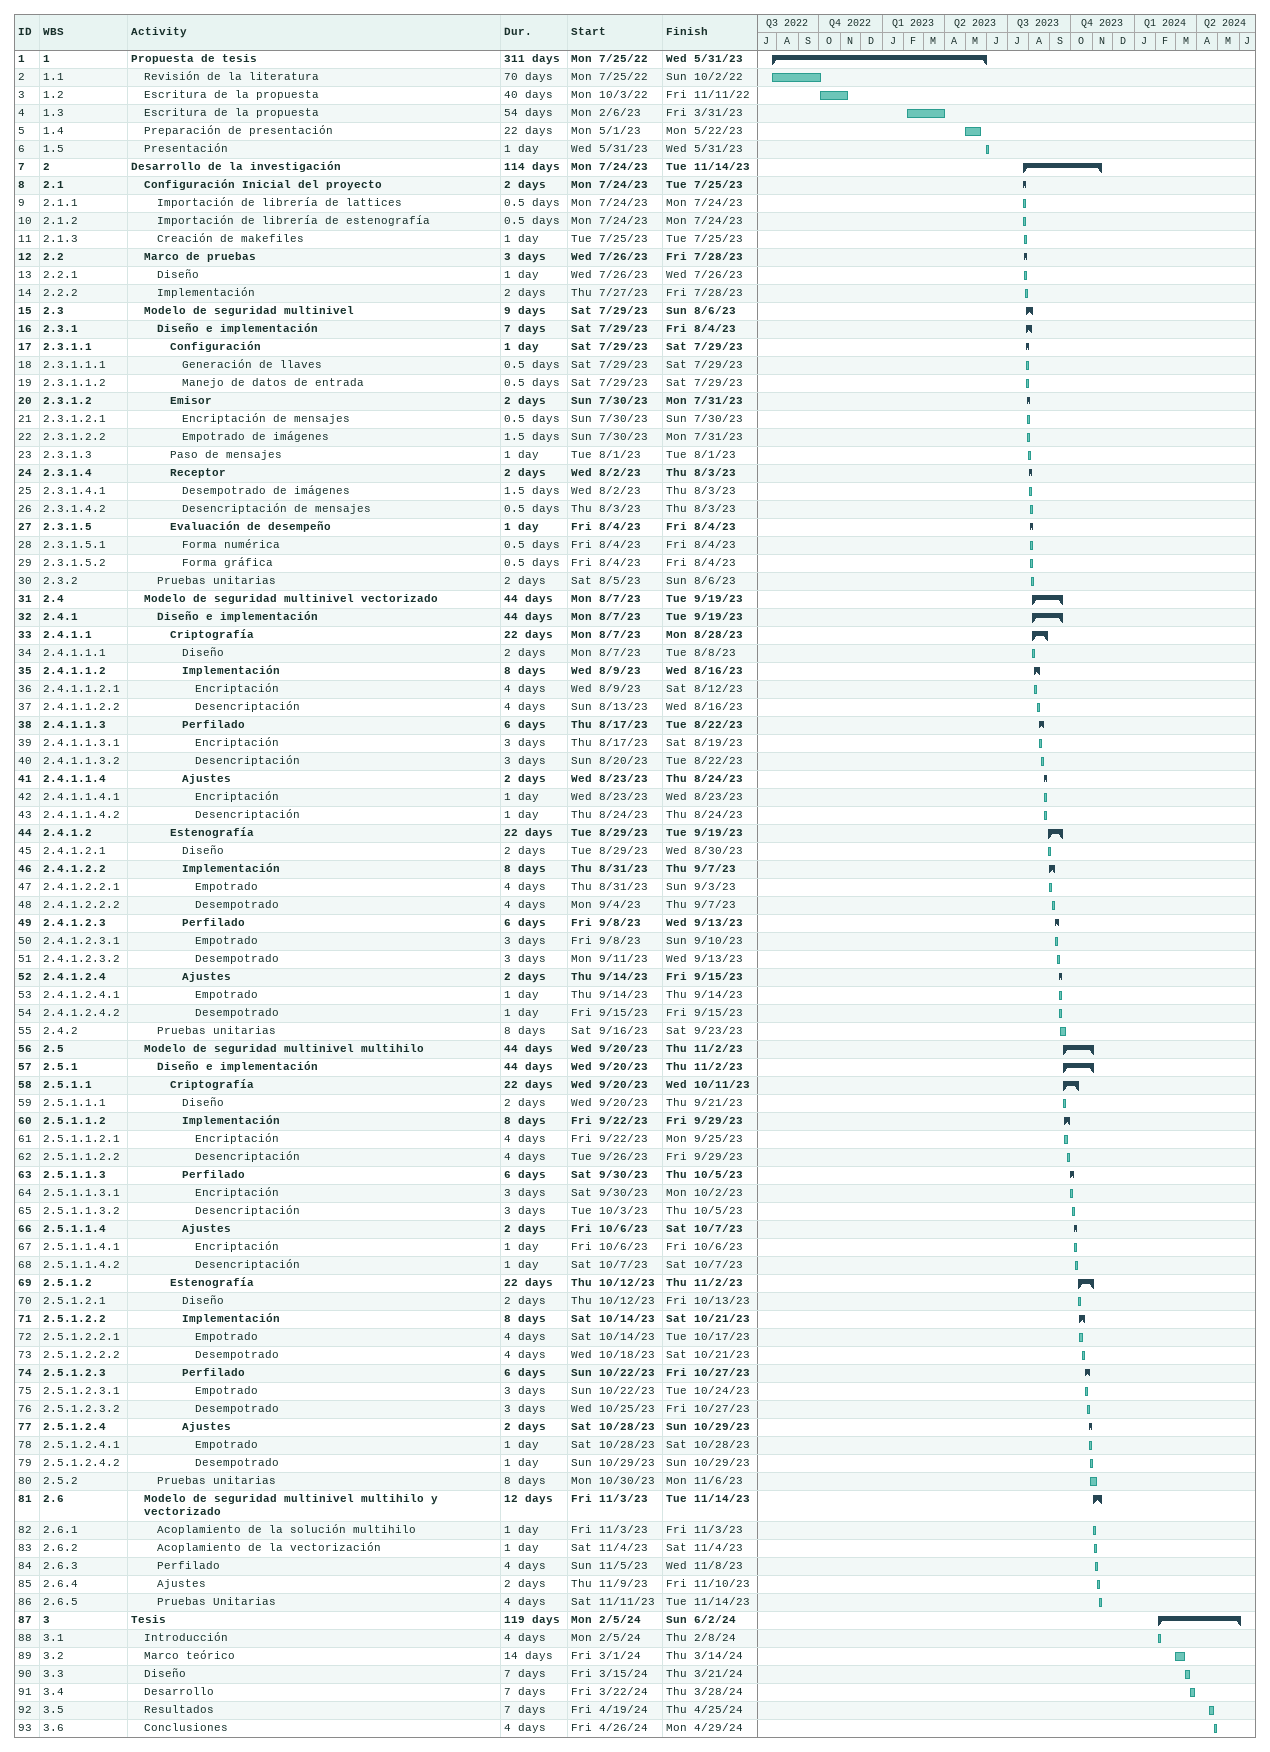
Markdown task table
| ID | WBS | Task | Duration | Start | Finish |
|---|---|---|---|---|---|
| 1 | 1 | **Propuesta de tesis** | 311d | 2022-07-25 | 2023-05-31 |
| 2 | 1.1 | Revisión de la literatura | 70d | 2022-07-25 | 2022-10-02 |
| 3 | 1.2 | Escritura de la propuesta | 40d | 2022-10-03 | 2022-11-11 |
| 4 | 1.3 | Escritura de la propuesta | 54d | 2023-02-06 | 2023-03-31 |
| 5 | 1.4 | Preparación de presentación | 22d | 2023-05-01 | 2023-05-22 |
| 6 | 1.5 | Presentación | 1d | 2023-05-31 | 2023-05-31 |
| 7 | 2 | **Desarrollo de la investigación** | 114d | 2023-07-24 | 2023-11-14 |
| 8 | 2.1 | **Configuración Inicial del proyecto** | 2d | 2023-07-24 | 2023-07-25 |
| 9 | 2.1.1 | Importación de librería de lattices | 0.5d | 2023-07-24 | 2023-07-24 |
| 10 | 2.1.2 | Importación de librería de estenografía | 0.5d | 2023-07-24 | 2023-07-24 |
| 11 | 2.1.3 | Creación de makefiles | 1d | 2023-07-25 | 2023-07-25 |
| 12 | 2.2 | **Marco de pruebas** | 3d | 2023-07-26 | 2023-07-28 |
| 13 | 2.2.1 | Diseño | 1d | 2023-07-26 | 2023-07-26 |
| 14 | 2.2.2 | Implementación | 2d | 2023-07-27 | 2023-07-28 |
| 15 | 2.3 | **Modelo de seguridad multinivel** | 9d | 2023-07-29 | 2023-08-06 |
| 16 | 2.3.1 | **Diseño e implementación** | 7d | 2023-07-29 | 2023-08-04 |
| 17 | 2.3.1.1 | **Configuración** | 1d | 2023-07-29 | 2023-07-29 |
| 18 | 2.3.1.1.1 | Generación de llaves | 0.5d | 2023-07-29 | 2023-07-29 |
| 19 | 2.3.1.1.2 | Manejo de datos de entrada | 0.5d | 2023-07-29 | 2023-07-29 |
| 20 | 2.3.1.2 | **Emisor** | 2d | 2023-07-30 | 2023-07-31 |
| 21 | 2.3.1.2.1 | Encriptación de mensajes | 0.5d | 2023-07-30 | 2023-07-30 |
| 22 | 2.3.1.2.2 | Empotrado de imágenes | 1.5d | 2023-07-30 | 2023-07-31 |
| 23 | 2.3.1.3 | Paso de mensajes | 1d | 2023-08-01 | 2023-08-01 |
| 24 | 2.3.1.4 | **Receptor** | 2d | 2023-08-02 | 2023-08-03 |
| 25 | 2.3.1.4.1 | Desempotrado de imágenes | 1.5d | 2023-08-02 | 2023-08-03 |
| 26 | 2.3.1.4.2 | Desencriptación de mensajes | 0.5d | 2023-08-03 | 2023-08-03 |
| 27 | 2.3.1.5 | **Evaluación de desempeño** | 1d | 2023-08-04 | 2023-08-04 |
| 28 | 2.3.1.5.1 | Forma numérica | 0.5d | 2023-08-04 | 2023-08-04 |
| 29 | 2.3.1.5.2 | Forma gráfica | 0.5d | 2023-08-04 | 2023-08-04 |
| 30 | 2.3.2 | Pruebas unitarias | 2d | 2023-08-05 | 2023-08-06 |
| 31 | 2.4 | **Modelo de seguridad multinivel vectorizado** | 44d | 2023-08-07 | 2023-09-19 |
| 32 | 2.4.1 | **Diseño e implementación** | 44d | 2023-08-07 | 2023-09-19 |
| 33 | 2.4.1.1 | **Criptografía** | 22d | 2023-08-07 | 2023-08-28 |
| 34 | 2.4.1.1.1 | Diseño | 2d | 2023-08-07 | 2023-08-08 |
| 35 | 2.4.1.1.2 | **Implementación** | 8d | 2023-08-09 | 2023-08-16 |
| 36 | 2.4.1.1.2.1 | Encriptación | 4d | 2023-08-09 | 2023-08-12 |
| 37 | 2.4.1.1.2.2 | Desencriptación | 4d | 2023-08-13 | 2023-08-16 |
| 38 | 2.4.1.1.3 | **Perfilado** | 6d | 2023-08-17 | 2023-08-22 |
| 39 | 2.4.1.1.3.1 | Encriptación | 3d | 2023-08-17 | 2023-08-19 |
| 40 | 2.4.1.1.3.2 | Desencriptación | 3d | 2023-08-20 | 2023-08-22 |
| 41 | 2.4.1.1.4 | **Ajustes** | 2d | 2023-08-23 | 2023-08-24 |
| 42 | 2.4.1.1.4.1 | Encriptación | 1d | 2023-08-23 | 2023-08-23 |
| 43 | 2.4.1.1.4.2 | Desencriptación | 1d | 2023-08-24 | 2023-08-24 |
| 44 | 2.4.1.2 | **Estenografía** | 22d | 2023-08-29 | 2023-09-19 |
| 45 | 2.4.1.2.1 | Diseño | 2d | 2023-08-29 | 2023-08-30 |
| 46 | 2.4.1.2.2 | **Implementación** | 8d | 2023-08-31 | 2023-09-07 |
| 47 | 2.4.1.2.2.1 | Empotrado | 4d | 2023-08-31 | 2023-09-03 |
| 48 | 2.4.1.2.2.2 | Desempotrado | 4d | 2023-09-04 | 2023-09-07 |
| 49 | 2.4.1.2.3 | **Perfilado** | 6d | 2023-09-08 | 2023-09-13 |
| 50 | 2.4.1.2.3.1 | Empotrado | 3d | 2023-09-08 | 2023-09-10 |
| 51 | 2.4.1.2.3.2 | Desempotrado | 3d | 2023-09-11 | 2023-09-13 |
| 52 | 2.4.1.2.4 | **Ajustes** | 2d | 2023-09-14 | 2023-09-15 |
| 53 | 2.4.1.2.4.1 | Empotrado | 1d | 2023-09-14 | 2023-09-14 |
| 54 | 2.4.1.2.4.2 | Desempotrado | 1d | 2023-09-15 | 2023-09-15 |
| 55 | 2.4.2 | Pruebas unitarias | 8d | 2023-09-16 | 2023-09-23 |
| 56 | 2.5 | **Modelo de seguridad multinivel multihilo** | 44d | 2023-09-20 | 2023-11-02 |
| 57 | 2.5.1 | **Diseño e implementación** | 44d | 2023-09-20 | 2023-11-02 |
| 58 | 2.5.1.1 | **Criptografía** | 22d | 2023-09-20 | 2023-10-11 |
| 59 | 2.5.1.1.1 | Diseño | 2d | 2023-09-20 | 2023-09-21 |
| 60 | 2.5.1.1.2 | **Implementación** | 8d | 2023-09-22 | 2023-09-29 |
| 61 | 2.5.1.1.2.1 | Encriptación | 4d | 2023-09-22 | 2023-09-25 |
| 62 | 2.5.1.1.2.2 | Desencriptación | 4d | 2023-09-26 | 2023-09-29 |
| 63 | 2.5.1.1.3 | **Perfilado** | 6d | 2023-09-30 | 2023-10-05 |
| 64 | 2.5.1.1.3.1 | Encriptación | 3d | 2023-09-30 | 2023-10-02 |
| 65 | 2.5.1.1.3.2 | Desencriptación | 3d | 2023-10-03 | 2023-10-05 |
| 66 | 2.5.1.1.4 | **Ajustes** | 2d | 2023-10-06 | 2023-10-07 |
| 67 | 2.5.1.1.4.1 | Encriptación | 1d | 2023-10-06 | 2023-10-06 |
| 68 | 2.5.1.1.4.2 | Desencriptación | 1d | 2023-10-07 | 2023-10-07 |
| 69 | 2.5.1.2 | **Estenografía** | 22d | 2023-10-12 | 2023-11-02 |
| 70 | 2.5.1.2.1 | Diseño | 2d | 2023-10-12 | 2023-10-13 |
| 71 | 2.5.1.2.2 | **Implementación** | 8d | 2023-10-14 | 2023-10-21 |
| 72 | 2.5.1.2.2.1 | Empotrado | 4d | 2023-10-14 | 2023-10-17 |
| 73 | 2.5.1.2.2.2 | Desempotrado | 4d | 2023-10-18 | 2023-10-21 |
| 74 | 2.5.1.2.3 | **Perfilado** | 6d | 2023-10-22 | 2023-10-27 |
| 75 | 2.5.1.2.3.1 | Empotrado | 3d | 2023-10-22 | 2023-10-24 |
| 76 | 2.5.1.2.3.2 | Desempotrado | 3d | 2023-10-25 | 2023-10-27 |
| 77 | 2.5.1.2.4 | **Ajustes** | 2d | 2023-10-28 | 2023-10-29 |
| 78 | 2.5.1.2.4.1 | Empotrado | 1d | 2023-10-28 | 2023-10-28 |
| 79 | 2.5.1.2.4.2 | Desempotrado | 1d | 2023-10-29 | 2023-10-29 |
| 80 | 2.5.2 | Pruebas unitarias | 8d | 2023-10-30 | 2023-11-06 |
| 81 | 2.6 | **Modelo de seguridad multinivel multihilo y vectorizado** | 12d | 2023-11-03 | 2023-11-14 |
| 82 | 2.6.1 | Acoplamiento de la solución multihilo | 1d | 2023-11-03 | 2023-11-03 |
| 83 | 2.6.2 | Acoplamiento de la vectorización | 1d | 2023-11-04 | 2023-11-04 |
| 84 | 2.6.3 | Perfilado | 4d | 2023-11-05 | 2023-11-08 |
| 85 | 2.6.4 | Ajustes | 2d | 2023-11-09 | 2023-11-10 |
| 86 | 2.6.5 | Pruebas Unitarias | 4d | 2023-11-11 | 2023-11-14 |
| 87 | 3 | **Tesis** | 119d | 2024-02-05 | 2024-06-02 |
| 88 | 3.1 | Introducción | 4d | 2024-02-05 | 2024-02-08 |
| 89 | 3.2 | Marco teórico | 14d | 2024-03-01 | 2024-03-14 |
| 90 | 3.3 | Diseño | 7d | 2024-03-15 | 2024-03-21 |
| 91 | 3.4 | Desarrollo | 7d | 2024-03-22 | 2024-03-28 |
| 92 | 3.5 | Resultados | 7d | 2024-04-19 | 2024-04-25 |
| 93 | 3.6 | Conclusiones | 4d | 2024-04-26 | 2024-04-29 |
